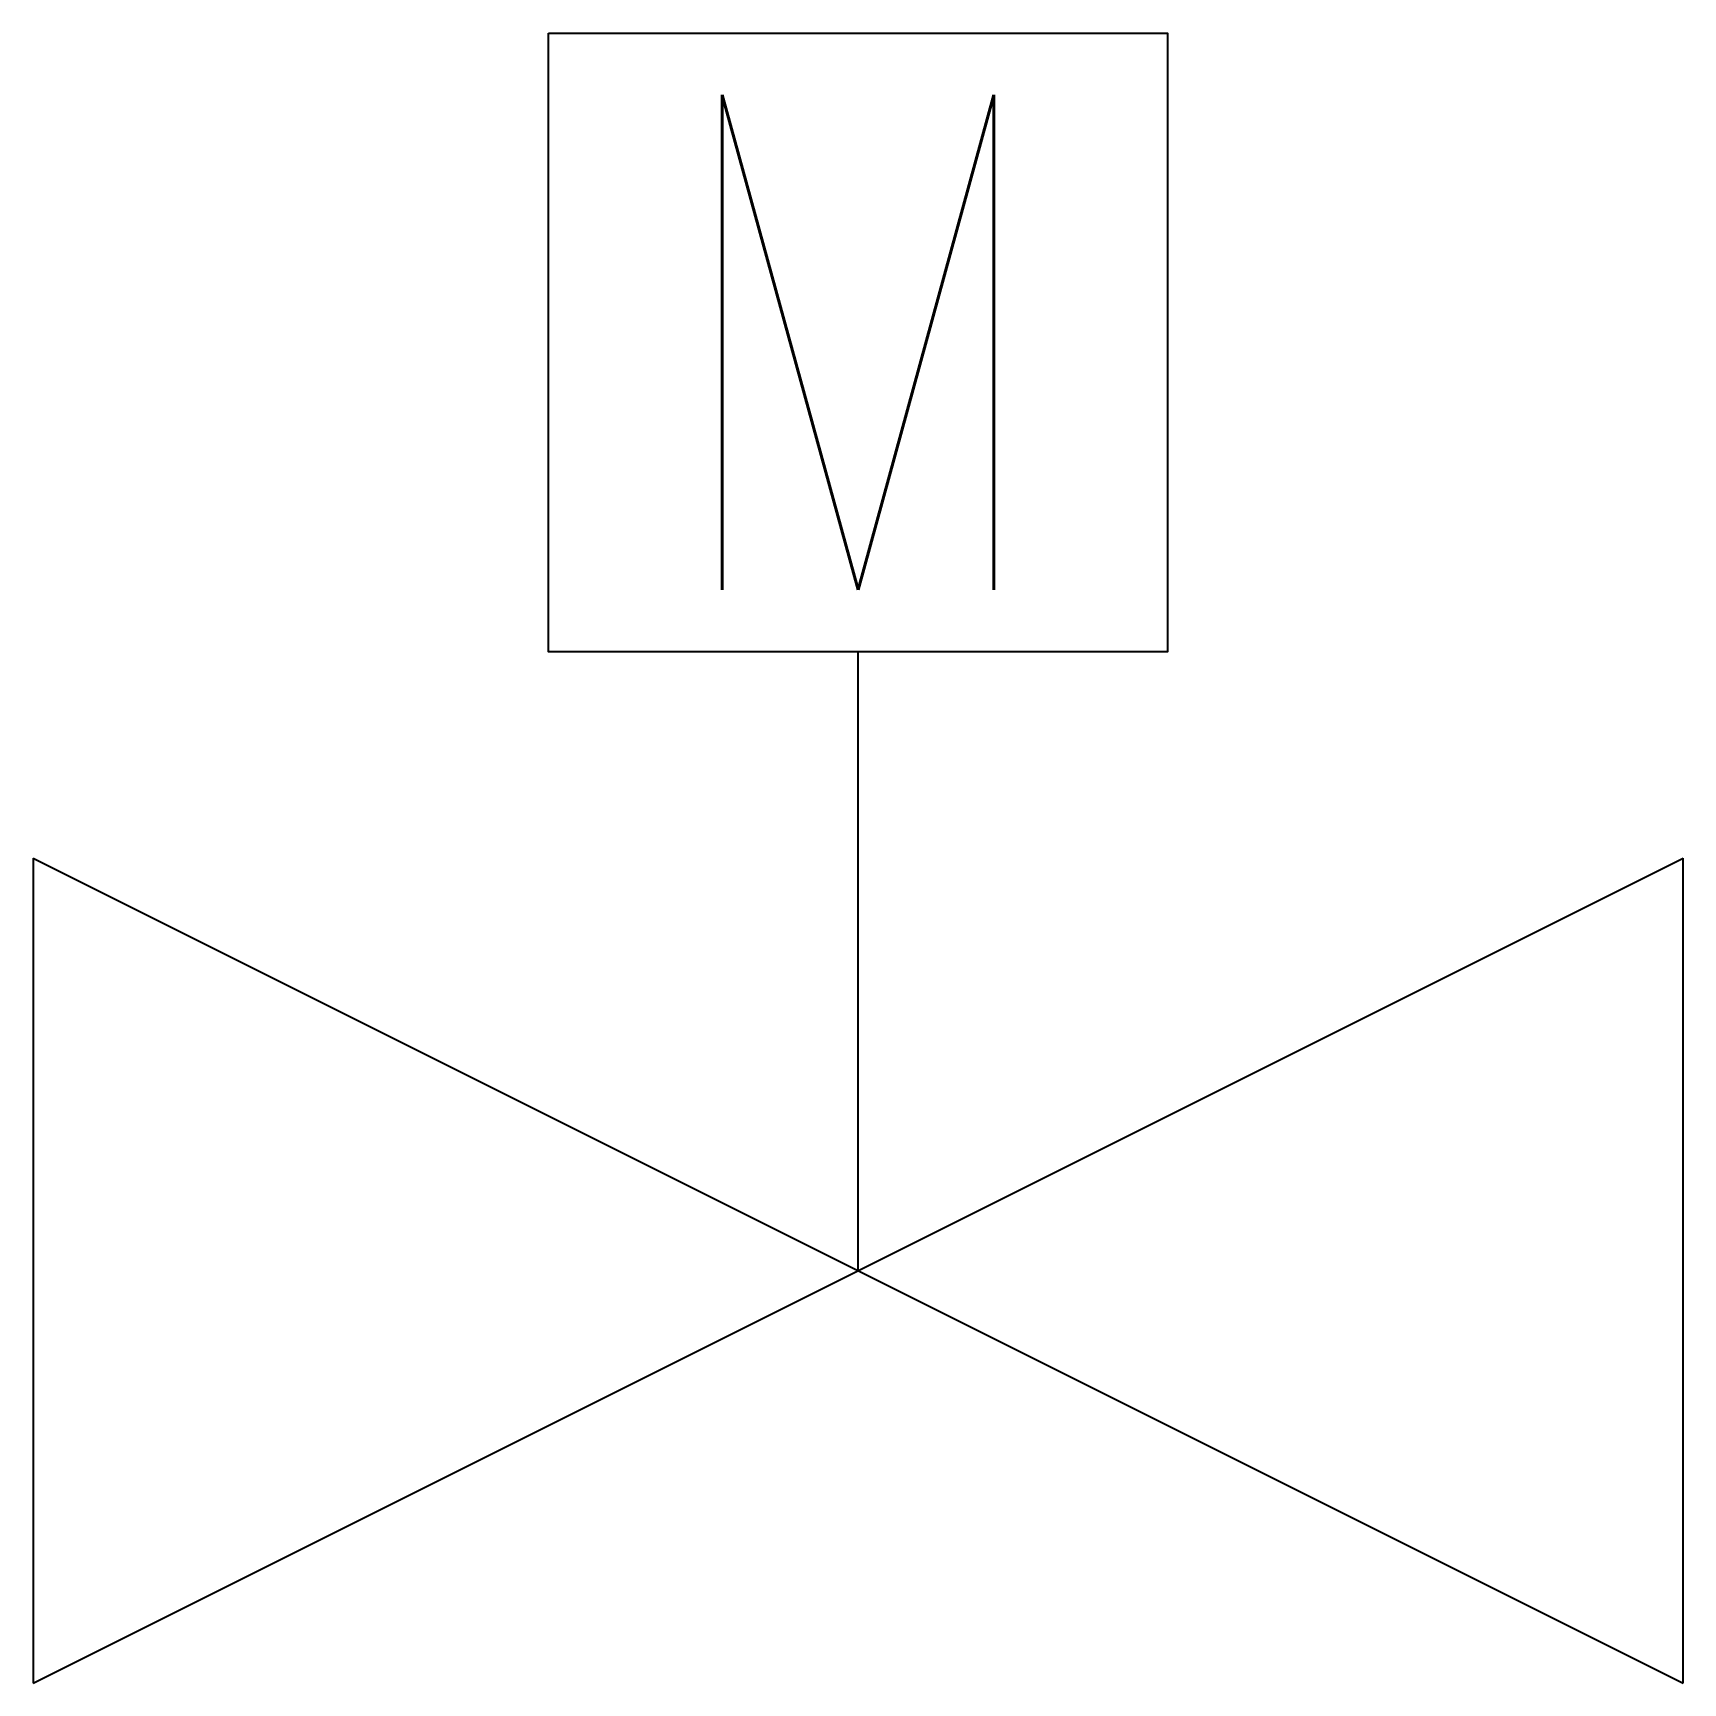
# Model space of a CAD drawing. Header units: millimetres. Extents: x -2 to 2, y -1 to 3.
import ezdxf
from ezdxf.enums import TextEntityAlignment as Align

# ---------------------------------------------------------------- set-up
doc = ezdxf.new("R2010")
doc.units = ezdxf.units.MM
doc.header["$LTSCALE"] = 1000
doc.header["$PDMODE"] = 1
doc.header["$PDSIZE"] = 1
doc.styles.add('E-TEXT', font='romans.shx', dxfattribs={"width": 0.8, "bigfont": 'hztxt.shx'})

msp = doc.modelspace()

# ---------------------------------------------------------------- linework, layer by layer
for p, q in [((0, 0), (0, 1.5)), ((-2, -1), (2, 1)), ((-2, 1), (2, -1)), ((-2, 1), (-2, -1)), ((2, -1), (2, 1))]:
    msp.add_line(p, q)
msp.add_lwpolyline([(-0.75, 3), (0.75, 3), (0.75, 1.5), (-0.75, 1.5)], close=True)
for p in [(0, 3), (-2, 0), (2, 0)]:
    msp.add_point(p)

# ---------------------------------------------------------------- texts
at = {"color": 6, "style": 'E-TEXT', "width": 0.8}
msp.add_text('M', height=1.2, dxfattribs=at).set_placement((0, 2.25), align=Align.MIDDLE_CENTER)

doc.saveas('drawing.dxf')
